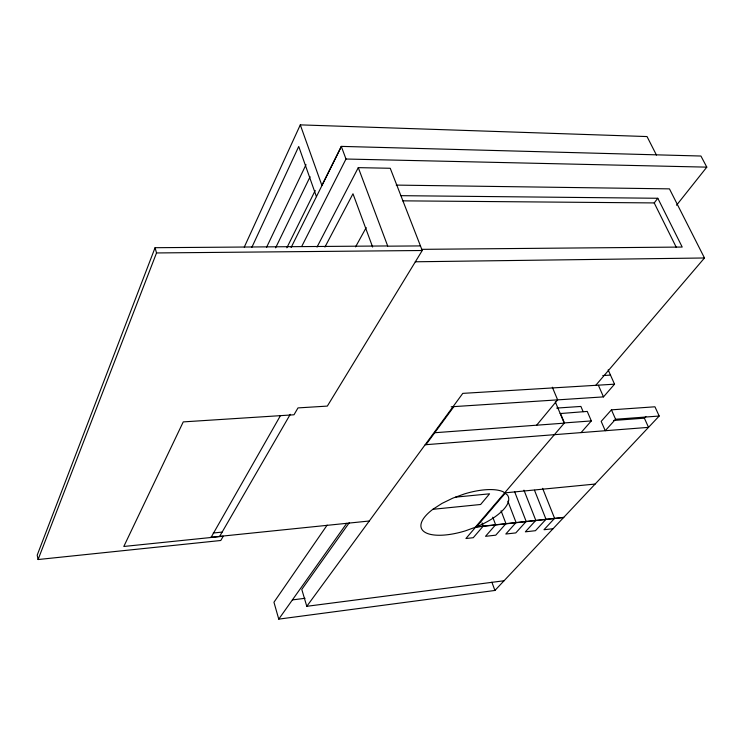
<?xml version="1.0" encoding="UTF-8"?>
<svg xmlns="http://www.w3.org/2000/svg" width="744" height="744" viewBox="0 0 744 744"><rect width="100%" height="100%" fill="white"/><g stroke="black" fill="none" stroke-linecap="round" stroke-linejoin="round"><path stroke-width="1.12" d="M387.68 245.957L155.068 247.706L37.2 555.136L38.084 559.534L220.773 540.497L223.256 536.238L123.811 546.468L183.247 421.894L293.992 414.78L297.991 407.907L327.341 406.094L422.239 250.505L390.237 168.274L358.283 167.642L317.018 247.073M38.084 559.534L156.519 252.951L155.068 247.706M244.264 247.12L300.297 124.871L647.038 136.561L656.459 155.087M251.872 247.296L298.735 146.466L316.433 196.649M266.584 247.278L306.017 164.657M275.615 247.836L310.099 176.747M286.877 247.789L315.214 190.492M676.538 205.232L706.8 167.14L700.932 156.026L341.301 146.382L321.882 185.395L300.297 124.871M291.118 247.482L341.366 146.568M301.878 246.134L345.988 159.021L341.301 146.382M324.923 247.082L352.982 193.766L372.632 247.045M355.558 246.887L366.206 227.599M211.026 537.494L280.432 415.654M219.657 536.387L290.281 414.306M327.137 525.125L273.95 602.24L278.758 619.129L494.918 590.457L659.184 416.036L654.952 406.791L611.447 409.842L601.189 421.374L605.244 430.72L615.586 419.253L659.184 416.036M278.758 619.129L346.751 523.32M349.289 522.707L301.785 589.415L306.788 606.304L504.06 580.757M306.788 606.304L462.787 393.371L614.544 384.183L608.164 369.861M425.977 444.68L453.896 406.615M402.699 200.843L654.209 202.926L657.817 198.267L682.202 247.054L421.783 249.342M536.638 425.196L557.637 399.863L552.327 387.215M560.195 413.552L587.249 411.423L591.331 420.927L581.064 432.599M595.758 385.327L704.475 257.982L669.451 188.864L396.227 185.098M475.249 527.282L564.436 422.918L591.331 420.927M476.439 526.854A46.24 17.67 -19.8 0 0 507.427 495.03L503.167 491.765A46.24 17.67 -19.8 0 0 464.442 493.923L452.771 498.164L441.983 503.418L432.869 509.305A46.24 17.67 -19.8 0 0 424.619 532.053A46.24 17.67 -19.8 0 0 465.4 530.844L476.439 526.854L505.567 492.798M451.18 406.791L603.486 396.887L614.544 384.183M613.698 420.444L644.378 418.165L645.894 416.538M292.373 599.906L305.04 598.306M553.062 528.714L543.966 529.737L554.596 518.345L542.599 488.334M563.775 517.35L475.844 526.919L465.911 538.526L473.249 537.707L483.237 526.11L482.028 522.865M475.351 527.171L563.571 517.564M213.24 533.011L222.131 532.109M210.468 537.326L369.275 521.005M432.869 509.305L480.624 504.488L489.571 493.821L455.607 497.131M504.637 492.891L595.116 484.056M425.149 444.745L648.526 427.354L644.378 418.165M434.747 432.729L564.222 423.159L555.303 401.872M556.651 408.084L580.897 406.438L583.138 411.674M602.779 375.543L610.499 375.106M415.254 261.786L704.475 257.982M156.519 252.951L422.239 250.505M420.453 245.92L387.754 246.171L358.283 167.642M400.969 195.672L657.817 198.267M345.988 159.021L706.8 167.14M654.209 202.926L676.361 247.482M611.447 409.842L615.586 419.253M598.409 385.299L603.486 396.887M560.409 413.311L564.436 422.918M534.499 490.24L546.012 519.275L535.457 530.695L525.348 531.839L535.81 520.391L523.953 490.156M514.597 491.635L526.175 521.442L515.797 532.909L505.79 534.034L516.076 522.539L507.854 501.168M501.065 510.765L505.966 523.636L495.764 535.169L485.516 536.322L495.625 524.762L492.788 517.22M491.886 582.189L494.918 590.457"/></g></svg>
